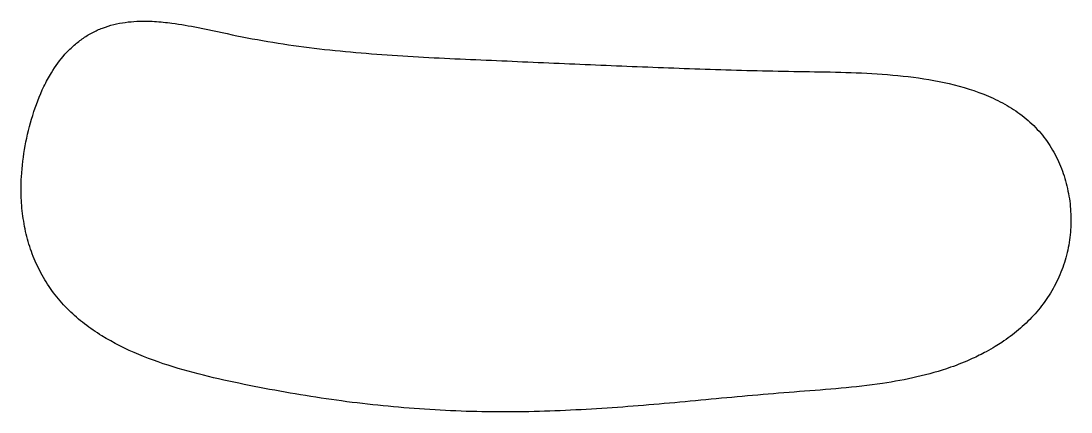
# Model space of a CAD drawing. Header units: millimetres. Extents: x -178 to -28, y 54 to 110.
import ezdxf

# ---------------------------------------------------------------- set-up
doc = ezdxf.new("R2010")
doc.units = ezdxf.units.MM
doc.layers.add('outline', color=7, linetype='Continuous')

msp = doc.modelspace()

# ---------------------------------------------------------------- linework, layer by layer
at = {"layer": 'outline'}
msp.add_open_spline([(-38.7, 63.78), (-38.38, 63.97), (-38.07, 64.17), (-36.94, 64.92), (-36.15, 65.51), (-34.65, 66.78), (-33.94, 67.46), (-32.61, 68.9), (-31.99, 69.67), (-30.88, 71.29), (-30.38, 72.13), (-29.51, 73.9), (-29.14, 74.81), (-28.55, 76.68), (-28.32, 77.64), (-28.01, 79.58), (-27.93, 80.56), (-27.9, 82.53), (-27.96, 83.52), (-28.21, 85.47), (-28.41, 86.44), (-28.94, 88.34), (-29.28, 89.27), (-30.09, 91.06), (-30.56, 91.92), (-31.66, 93.55), (-32.28, 94.31), (-33.64, 95.72), (-34.38, 96.36), (-35.97, 97.52), (-36.8, 98.05), (-38.54, 98.98), (-39.43, 99.39), (-42.18, 100.48), (-44.07, 101.02), (-47.92, 101.85), (-49.88, 102.14), (-53.81, 102.56), (-55.79, 102.7), (-59.75, 102.88), (-61.73, 102.92), (-65.69, 102.99), (-67.68, 103.02), (-71.65, 103.09), (-73.63, 103.14), (-77.59, 103.26), (-79.58, 103.32), (-83.54, 103.46), (-85.53, 103.54), (-89.49, 103.69), (-91.47, 103.77), (-95.44, 103.94), (-97.42, 104.02), (-101.38, 104.19), (-103.36, 104.28), (-107.33, 104.45), (-109.31, 104.54), (-113.27, 104.71), (-115.25, 104.79), (-119.22, 104.99), (-121.2, 105.09), (-125.17, 105.34), (-127.15, 105.48), (-131.11, 105.82), (-133.09, 106.01), (-137.04, 106.47), (-139.01, 106.73), (-142.93, 107.35), (-144.89, 107.7), (-148.68, 108.48), (-150.53, 108.9), (-153.61, 109.51), (-154.85, 109.73), (-156.92, 110), (-157.76, 110.09), (-159.43, 110.19), (-160.26, 110.2), (-161.65, 110.13), (-162.2, 110.08), (-163.31, 109.93), (-163.85, 109.82), (-164.93, 109.56), (-165.46, 109.39), (-166.49, 109), (-166.99, 108.77), (-167.97, 108.26), (-168.44, 107.97), (-169.34, 107.33), (-169.77, 106.99), (-170.59, 106.25), (-170.98, 105.86), (-172.08, 104.63), (-172.72, 103.74), (-173.67, 102.18), (-174.02, 101.53), (-174.99, 99.53), (-175.51, 98.15), (-176.4, 95.33), (-176.75, 93.88), (-177.29, 90.95), (-177.47, 89.47), (-177.61, 86.99), (-177.62, 85.99), (-177.54, 84), (-177.44, 83), (-177.15, 81.04), (-176.95, 80.06), (-176.43, 78.14), (-176.11, 77.2), (-175.35, 75.37), (-174.91, 74.48), (-173.92, 72.76), (-173.36, 71.94), (-172.15, 70.38), (-171.49, 69.64), (-170.07, 68.26), (-169.33, 67.61), (-167.76, 66.4), (-166.94, 65.84), (-164.42, 64.28), (-162.64, 63.4), (-158.99, 61.87), (-157.11, 61.23), (-153.31, 60.09), (-151.38, 59.61), (-147.51, 58.73), (-145.57, 58.33), (-141.68, 57.57), (-139.73, 57.22), (-135.82, 56.57), (-133.86, 56.28), (-129.93, 55.75), (-127.96, 55.52), (-124.02, 55.13), (-122.04, 54.96), (-118.09, 54.7), (-116.11, 54.6), (-112.14, 54.47), (-110.16, 54.44), (-106.19, 54.46), (-104.2, 54.5), (-100.24, 54.64), (-98.26, 54.74), (-94.3, 54.97), (-92.32, 55.11), (-88.36, 55.43), (-86.38, 55.6), (-82.43, 55.95), (-80.46, 56.14), (-76.5, 56.51), (-74.53, 56.69), (-70.58, 57.04), (-68.6, 57.2), (-64.64, 57.5), (-62.66, 57.65), (-58.71, 58.01), (-56.74, 58.23), (-53.13, 58.77), (-51.49, 59.07), (-48.24, 59.82), (-46.64, 60.27), (-44.02, 61.18), (-42.99, 61.59), (-41.3, 62.36), (-40.64, 62.69), (-39.55, 63.27), (-39.12, 63.52), (-38.7, 63.78)], degree=3, knots=[0, 0, 0, 0, 1.116433, 1.116433, 4.066148, 4.066148, 7.014497, 7.014497, 9.961426, 9.961426, 12.907328, 12.907328, 15.853618, 15.853618, 18.801975, 18.801975, 21.753668, 21.753668, 24.709298, 24.709298, 27.668722, 27.668722, 30.626904, 30.626904, 33.572004, 33.572004, 36.510185, 36.510185, 39.452264, 39.452264, 42.404082, 42.404082, 45.363563, 45.363563, 51.25814, 51.25814, 57.185201, 57.185201, 63.126602, 63.126602, 69.074914, 69.074914, 75.026218, 75.026218, 80.977852, 80.977852, 86.929507, 86.929507, 92.880938, 92.880938, 98.832017, 98.832017, 104.782694, 104.782694, 110.732977, 110.732977, 116.683067, 116.683067, 122.637133, 122.637133, 128.595497, 128.595497, 134.556904, 134.556904, 140.519757, 140.519757, 146.481938, 146.481938, 152.441066, 152.441066, 158.103463, 158.103463, 161.874733, 161.874733, 164.385694, 164.385694, 166.889854, 166.889854, 168.558582, 168.558582, 170.223402, 170.223402, 171.883988, 171.883988, 173.540975, 173.540975, 175.195921, 175.195921, 176.850734, 176.850734, 178.507009, 178.507009, 181.787666, 181.787666, 184.002949, 184.002949, 188.425405, 188.425405, 192.88479, 192.88479, 197.362946, 197.362946, 200.35231, 200.35231, 203.341013, 203.341013, 206.3262, 206.3262, 209.305749, 209.305749, 212.278925, 212.278925, 215.246597, 215.246597, 218.212581, 218.212581, 221.180809, 221.180809, 224.152382, 224.152382, 230.083548, 230.083548, 236.034486, 236.034486, 241.988163, 241.988163, 247.93662, 247.93662, 253.882888, 253.882888, 259.828384, 259.828384, 265.773876, 265.773876, 271.720402, 271.720402, 277.66914, 277.66914, 283.620811, 283.620811, 289.572908, 289.572908, 295.525112, 295.525112, 301.477456, 301.477456, 307.430034, 307.430034, 313.382932, 313.382932, 319.336127, 319.336127, 325.289519, 325.289519, 331.242443, 331.242443, 337.187864, 337.187864, 342.194903, 342.194903, 347.184689, 347.184689, 350.513728, 350.513728, 352.736487, 352.736487, 354.220392, 354.220392, 354.220392, 354.220392], dxfattribs=at)

doc.saveas('drawing.dxf')
